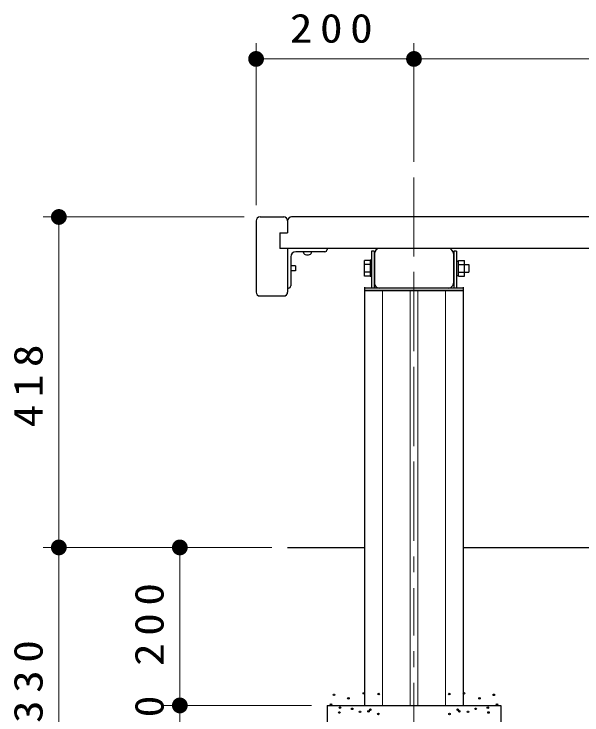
# Model space of a CAD drawing. Units: millimetres on the paper, scale 1:20. Extents: x -365 to 10, y -38 to 257.
# Drawn here: x -309.95 to -273.97, y 82.57 to 126.93 of the extents above; entities that cross this region are included whole.
import ezdxf

# ---------------------------------------------------------------- set-up
doc = ezdxf.new("R2010")
doc.units = ezdxf.units.MM
doc.linetypes.add('USER2', pattern=[6, 3, -1, 1, -1])
doc.layers.add('LY_1', color=7, linetype='Continuous', lineweight=25)
doc.styles.add('ＭＳ ゴシック', font='')
doc.styles.get('ＭＳ ゴシック').set_extended_font_data('MS Gothic')

# ---------------------------------------------------------------- blocks, each defined once
blk = doc.blocks.new('filled_dot')
at = {"color": 0, "linetype": 'Continuous', "lineweight": -2, "const_width": 1.25}
blk.add_lwpolyline([(-0.625, 0, 1), (0.625, 0, 1)], format="xyb", close=True, dxfattribs=at)

msp = doc.modelspace()

# ---------------------------------------------------------------- linework, layer by layer
at = {"layer": 'LY_1', "lineweight": 13}
for p, q in [((-294.616, 114.835), (-294.616, 125.085)), ((-284.616, 117.585), (-284.616, 125.085)), ((-294.616, 124.085), (-284.616, 124.085)), ((-284.616, 124.085), (-230.616, 124.085)), ((-295.366, 114.085), (-308.108, 114.085)), ((-307.108, 93.175), (-307.108, 114.085)), ((-286.616, 109.425), (-286.616, 83.175)), ((-284.866, 109.425), (-284.866, 83.175)), ((-284.366, 109.425), (-284.366, 83.175)), ((-282.616, 109.425), (-282.616, 83.175)), ((-293.616, 93.175), (-308.108, 93.175)), ((-295.616, 93.175), (-308.108, 93.175)), ((-307.108, 76.675), (-307.108, 93.175)), ((-299.445, 83.175), (-299.445, 93.175)), ((-291.116, 83.175), (-300.445, 83.175)), ((-299.445, 81.675), (-299.445, 83.175))]:
    msp.add_line(p, q, dxfattribs=at)
at = {"layer": 'LY_1', "linetype": 'USER2', "lineweight": 13}
for p, q in [((-284.616, 116.585), (-284.616, 93.175)), ((-284.616, 114.607), (-284.616, 74.085))]:
    msp.add_line(p, q, dxfattribs=at)
at = {"layer": 'LY_1'}
for p, q in [((-294.366, 114.085), (-292.866, 114.085)), ((-220.866, 114.085), (-292.366, 114.085)), ((-294.616, 113.835), (-294.616, 109.335)), ((-292.616, 113.835), (-292.616, 113.085)), ((-293.116, 113.085), (-292.616, 113.085)), ((-293.116, 113.085), (-293.116, 112.085)), ((-257.616, 112.085), (-293.116, 112.085)), ((-292.616, 112.085), (-292.616, 109.335)), ((-290.266, 111.885), (-292.091, 111.885)), ((-290.116, 112.085), (-290.116, 112.035)), ((-287.141, 111.925), (-287.301, 111.925)), ((-287.301, 111.925), (-287.301, 109.585)), ((-287.141, 111.925), (-287.141, 109.585)), ((-281.931, 111.925), (-282.091, 111.925)), ((-282.091, 111.925), (-282.091, 109.585)), ((-281.931, 111.925), (-281.931, 109.585)), ((-292.416, 111.56), (-292.416, 109.735)), ((-287.301, 111.36), (-287.401, 111.36)), ((-287.401, 111.36), (-287.401, 110.31)), ((-287.116, 111.765), (-287.116, 109.905)), ((-282.116, 111.765), (-282.116, 109.905)), ((-292.116, 110.985), (-292.416, 110.985)), ((-292.116, 110.985), (-292.116, 110.685)), ((-287.401, 111.326), (-287.751, 111.326)), ((-287.751, 110.344), (-287.751, 111.326)), ((-287.401, 111.08), (-287.751, 111.08)), ((-281.931, 111.295), (-281.806, 111.295)), ((-281.806, 111.326), (-281.406, 111.326)), ((-281.806, 110.344), (-281.806, 111.326)), ((-281.806, 111.08), (-281.406, 111.08)), ((-281.406, 110.344), (-281.406, 111.326)), ((-281.406, 111.085), (-281.151, 111.085)), ((-281.151, 111.085), (-281.151, 110.585)), ((-292.116, 110.685), (-292.416, 110.685)), ((-287.401, 110.59), (-287.751, 110.59)), ((-281.806, 110.59), (-281.406, 110.59)), ((-281.406, 110.585), (-281.151, 110.585)), ((-287.401, 110.344), (-287.751, 110.344)), ((-287.301, 110.31), (-287.401, 110.31)), ((-281.931, 110.375), (-281.806, 110.375)), ((-281.806, 110.344), (-281.406, 110.344)), ((-292.566, 109.585), (-292.616, 109.585)), ((-287.741, 109.65), (-287.741, 83.175)), ((-281.491, 109.585), (-287.741, 109.585)), ((-281.491, 109.65), (-281.491, 83.175)), ((-287.741, 109.425), (-281.491, 109.425)), ((-281.491, 109.425), (-287.741, 109.425)), ((-294.366, 109.085), (-292.866, 109.085)), ((-292.616, 93.175), (-287.741, 93.175)), ((-281.491, 93.175), (-219.569, 93.175)), ((-290.116, 83.175), (-290.116, 76.675)), ((-290.116, 83.175), (-279.116, 83.175)), ((-279.116, 83.175), (-279.116, 76.675))]:
    msp.add_line(p, q, dxfattribs=at)
for centre in [(-289.675, 83.845), (-287.792, 83.945), (-286.85, 83.895), (-282.383, 83.895), (-281.441, 83.945), (-279.558, 83.845), (-288.766, 83.631), (-280.467, 83.631), (-289.873, 83.234), (-289.295, 83.036), (-288.53, 82.964), (-287.379, 82.904), (-281.854, 82.904), (-280.703, 82.964), (-279.938, 83.036), (-279.36, 83.234), (-289.337, 82.731), (-288.039, 82.772), (-287.496, 82.807), (-286.868, 82.637), (-282.365, 82.637), (-281.737, 82.807), (-281.193, 82.772), (-279.896, 82.731)]:
    msp.add_circle(centre, 0.05, dxfattribs=at)
for centre, radius, start, end in [((-294.366, 113.835), 0.25, 90, 180), ((-292.866, 113.835), 0.25, 0, 90), ((-292.366, 113.835), 0.25, 90, 180), ((-292.091, 111.56), 0.325, 90, 180), ((-291.454, 111.872), 0.175, 175.5599, 255.0869), ((-291.279, 111.872), 0.175, 284.913, 4.4401), ((-290.266, 112.035), 0.15, 270, 0), ((-286.796, 111.765), 0.32, 90, 180), ((-282.436, 111.765), 0.32, 0, 90), ((-291.366, 112.2), 0.515, 255.087, 284.913), ((-292.566, 109.735), 0.15, 270, 0), ((-286.796, 109.905), 0.32, 180, 270), ((-282.436, 109.905), 0.32, 270, 0), ((-294.366, 109.335), 0.25, 180, 270), ((-292.866, 109.335), 0.25, 270, 0)]:
    msp.add_arc(centre, radius, start, end, dxfattribs=at)

# ---------------------------------------------------------------- block references
at = {"layer": 'LY_1', "lineweight": 13, "xscale": 0.4, "yscale": 0.4}
msp.add_blockref('filled_dot', (-294.616, 124.085), dxfattribs=at)
for p, rotation in [((-284.616, 124.085), 180), ((-307.108, 114.085), 270), ((-307.108, 93.175), 270), ((-307.108, 93.175), 90), ((-299.445, 93.175), 270), ((-299.445, 83.175), 270)]:
    msp.add_blockref('filled_dot', p, dxfattribs=dict(at, rotation=rotation))

# ---------------------------------------------------------------- texts
at = {"layer": 'LY_1', "insert": (-289.616, 125.085), "char_height": 1.833, "attachment_point": 8, "style": 'ＭＳ ゴシック'}
msp.add_mtext('\\T1.33;\\W1.15;200', dxfattribs=at)
at = {"layer": 'LY_1', "char_height": 1.833, "attachment_point": 8, "rotation": 90, "style": 'ＭＳ ゴシック'}
for s, insert in [('\\T1.33;\\W1.15;418', (-308.108, 103.63)), ('\\T1.33;\\W1.15;200', (-300.445, 88.535)), ('\\T1.33;\\W1.15;330', (-308.108, 84.925)), ('\\T1.34;\\W1.1;30', (-300.445, 82.425))]:
    msp.add_mtext(s, dxfattribs=dict(at, insert=insert))

doc.saveas('drawing.dxf')
